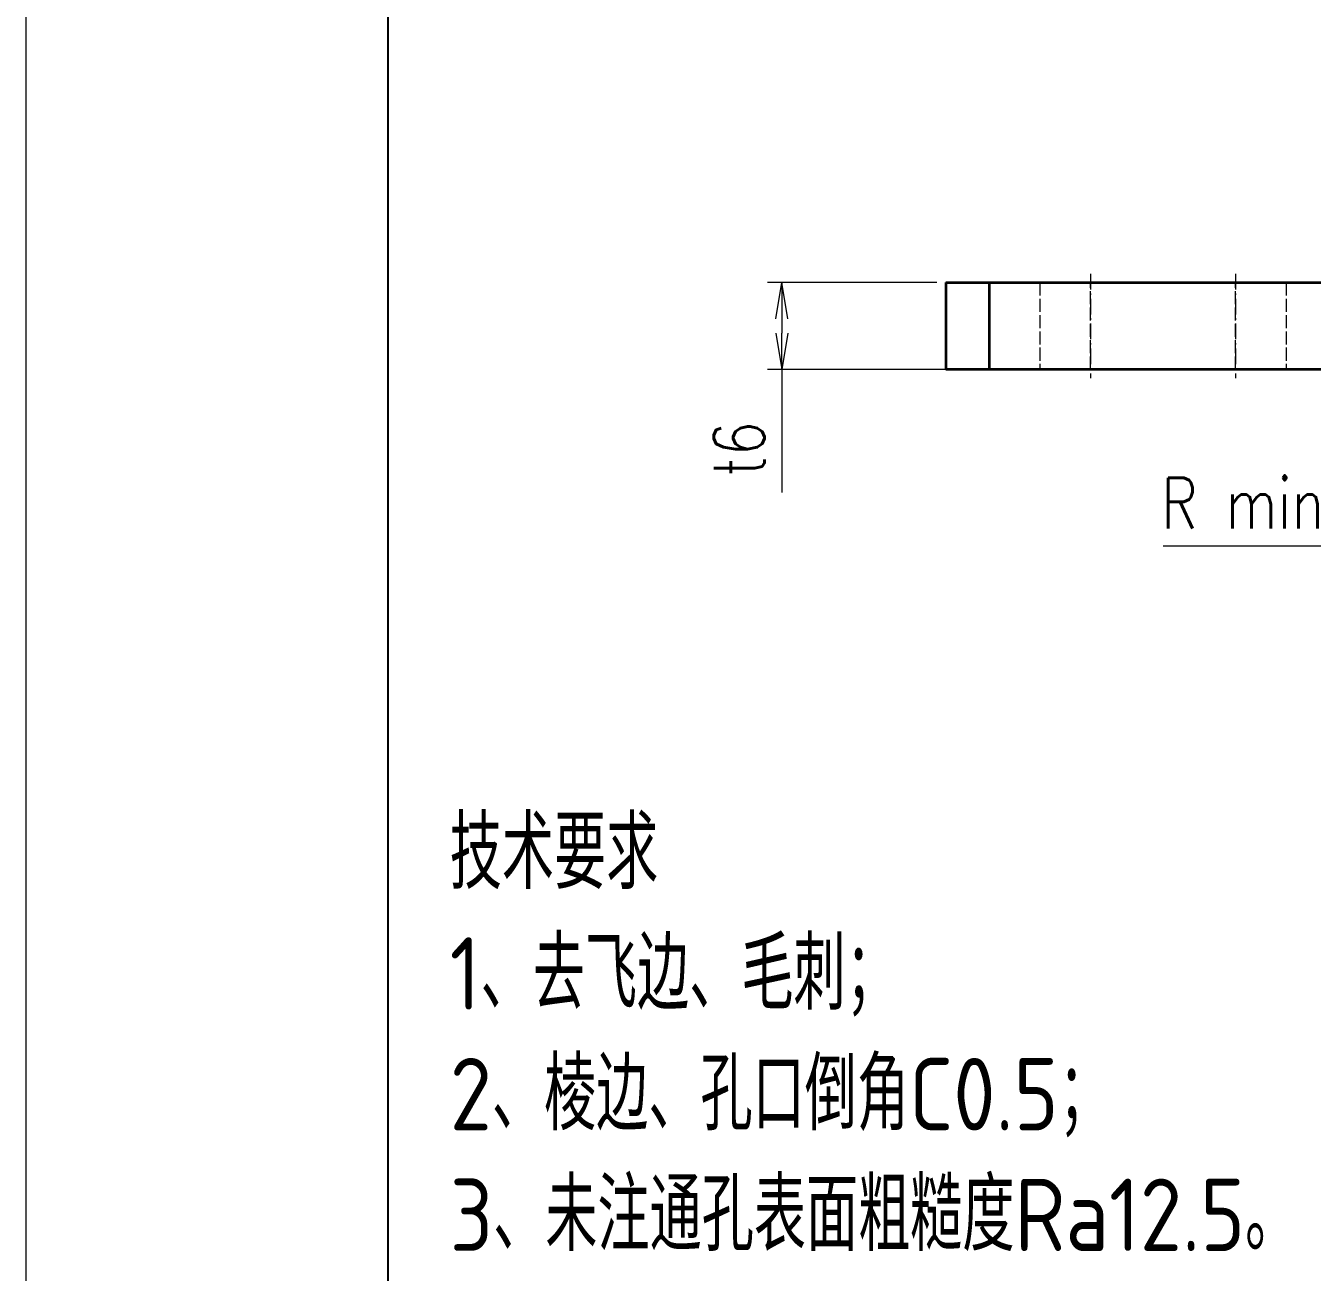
# Model space of a CAD drawing. Header units: millimetres. Extents: x -135448 to 104182, y -50696 to 70200.
# Drawn here: x -135447.8 to -135359, y 69257.2 to 69343.3 of the extents above; entities that cross this region are included whole.
import ezdxf

# ---------------------------------------------------------------- set-up
doc = ezdxf.new("R2010")
doc.units = ezdxf.units.MM
doc.header["$LTSCALE"] = 0.5
for name, pattern in [('AM_ISO02W050x2', [3.75, 3, -0.75]), ('AM_ISO08W050x2', [9, 6, -0.75, 1.5, -0.75]), ('DASHDOT', [18.5, 12, -3, 0.5, -3]), ('DASHED', [15, 12, -3])]:
    doc.linetypes.add(name, pattern=pattern)
for name, color, linetype, lineweight in [('中心线', 2, 'AM_ISO08W050x2', 18), ('图框', 7, 'Continuous', 18), ('标注线', 3, 'Continuous', 18), ('虚线', 1, 'AM_ISO02W050x2', 18)]:
    doc.layers.add(name, color=color, linetype=linetype, lineweight=lineweight)
doc.layers.add('图\\M+19E79\\M+195B6\\M+18E9A', color=7, linetype='Continuous')
doc.layers.add('打印-禁用', color=7, linetype='Continuous', lineweight=15, plot=False)
doc.styles.add('DIM', font='romans.shx', dxfattribs={"width": 0.8, "bigfont": 'bigfont.shx'})
doc.styles.add('机械长仿宋', font='gbenor.shx', dxfattribs={"height": 1, "bigfont": 'gbcbig.shx'})
doc.dimstyles.new('DEH 1-1$0', dxfattribs={"dimtxt": 3.5, "dimasz": 2.5, "dimexe": 1, "dimexo": 0.625, "dimgap": 1.2, "dimtad": 1, "dimzin": 9, "dimdsep": 46, "dimtxsty": 'DIM', "dimblk": 'OPEN', "dimcen": 0, "dimclrd": 8, "dimclre": 8, "dimclrt": 2, "dimazin": 2, "dimtfac": 0.5, "dimtmove": 0, "dimatfit": 3, "dimldrblk": 'OPEN', "dimfxl": 0, "dimtolj": 2, "dimlwd": 18, "dimlwe": 18, "dimarcsym": 0})
doc.dimstyles.new('DEH 1-1$4', dxfattribs={"dimtxt": 3.5, "dimasz": 2.5, "dimexe": 1, "dimexo": 0.625, "dimgap": 1.2, "dimtad": 1, "dimtoh": 1, "dimdsep": 46, "dimtxsty": 'DIM', "dimblk": 'OPEN', "dimcen": 0, "dimclrd": 8, "dimclre": 8, "dimclrt": 2, "dimazin": 2, "dimtfac": 0.5, "dimtofl": 0, "dimtmove": 0, "dimatfit": 3, "dimldrblk": 'OPEN', "dimfxl": 0, "dimtolj": 2, "dimlwd": 18, "dimlwe": 18, "dimarcsym": 0})

# ---------------------------------------------------------------- blocks, each defined once
blk = doc.blocks.new('GZDEH零件A4图框V01版')
at = {"layer": '图\\M+19E79\\M+195B6\\M+18E9A', "linetype": 'Continuous'}
blk.add_line((25, 292), (25, 13.5), dxfattribs=at)
at = {"layer": '打印-禁用', "linetype": 'Continuous'}
blk.add_line((0, 297), (0, 0), dxfattribs=at)
blk = doc.blocks.new('DEH A4')
at = {"layer": '图框'}
blk.add_blockref('GZDEH零件A4图框V01版', (0, 0), dxfattribs=at)
blk = doc.blocks.new('_Open')
at = {"color": 0, "linetype": 'ByBlock', "lineweight": -2}
for p, q in [((-1, 0.167), (0, 0)), ((-1, -0.167), (0, 0)), ((0, 0), (-1, 0))]:
    blk.add_line(p, q, dxfattribs=at)
blk = doc.blocks.new('*D36')
at = {"layer": 'Defpoints', "color": 0, "transparency": 16777216}
for p in [(-135384.281, 69325.566), (-135395.597, 69319.566), (-135382.987, 69319.566)]:
    blk.add_point(p, dxfattribs=at)
at = {"layer": '标注线', "color": 8, "lineweight": 18, "transparency": 16777216}
for p, q in [((-135384.906, 69325.566), (-135396.597, 69325.566)), ((-135395.597, 69323.066), (-135395.597, 69322.066)), ((-135383.612, 69319.566), (-135396.597, 69319.566)), ((-135395.597, 69319.566), (-135395.597, 69311.066))]:
    blk.add_line(p, q, dxfattribs=at)
at = {"layer": '标注线', "color": 8, "lineweight": 18, "transparency": 16777216, "xscale": 2.5, "yscale": 2.5, "zscale": 2.5}
for p, rotation in [((-135395.597, 69325.566), 90), ((-135395.597, 69319.566), 270)]:
    blk.add_blockref('_Open', p, dxfattribs=dict(at, rotation=rotation))
at = {"layer": '标注线', "color": 2, "transparency": 16777216, "insert": (-135398.547, 69314.066), "char_height": 3.5, "attachment_point": 5, "rotation": 90, "style": 'DIM'}
blk.add_mtext('\\A2;t6', dxfattribs=at)
blk = doc.blocks.new('*D37')
at = {"layer": 'Defpoints', "color": 0, "transparency": 16777216}
for p in [(-135345.094, 69318.62), (-135347.281, 69316.566)]:
    blk.add_point(p, dxfattribs=at)
at = {"layer": '标注线', "color": 8, "lineweight": 18, "transparency": 16777216}
for p, q in [((-135357.06, 69307.38), (-135346.916, 69316.908)), ((-135369.273, 69307.38), (-135357.06, 69307.38))]:
    blk.add_line(p, q, dxfattribs=at)
at = {"layer": '标注线', "color": 8, "lineweight": 18, "transparency": 16777216, "xscale": 2.5, "yscale": 2.5, "zscale": 2.5, "rotation": 43.20867684238384}
blk.add_blockref('_Open', (-135345.094, 69318.62), dxfattribs=at)
at = {"layer": '标注线', "color": 2, "transparency": 16777216, "insert": (-135363.766, 69310.33), "char_height": 3.5, "attachment_point": 5, "style": 'DIM'}
blk.add_mtext('\\A2;{\\Fromans,bigfont|c134;R min}', dxfattribs=at)

msp = doc.modelspace()

# ---------------------------------------------------------------- linework, layer by layer
at = {"color": 7, "lineweight": 35, "ltscale": 0.15}
for p, q in [((-135384.281, 69325.566), (-135384.281, 69319.566)), ((-135381.281, 69325.566), (-135381.281, 69319.566))]:
    msp.add_line(p, q, dxfattribs=at)
at = {"color": 7, "lineweight": 35, "ltscale": 0.075}
for p, q in [((-135384.281, 69325.566), (-135381.281, 69325.566)), ((-135381.281, 69319.566), (-135384.281, 69319.566))]:
    msp.add_line(p, q, dxfattribs=at)
at = {"color": 7, "lineweight": 35}
for p, q in [((-135381.281, 69325.566), (-135347.281, 69325.566)), ((-135347.281, 69319.566), (-135381.281, 69319.566))]:
    msp.add_line(p, q, dxfattribs=at)
at = {"layer": '中心线', "linetype": 'DASHDOT', "lineweight": 13, "ltscale": 0.180015}
for p, q in [((-135374.281, 69326.166), (-135374.281, 69318.965)), ((-135364.281, 69326.166), (-135364.281, 69318.965))]:
    msp.add_line(p, q, dxfattribs=at)
at = {"layer": '虚线', "color": 1, "linetype": 'DASHED', "lineweight": 13, "ltscale": 0.15}
for p, q in [((-135381.281, 69325.566), (-135381.281, 69319.566)), ((-135377.781, 69325.566), (-135377.781, 69319.566)), ((-135377.781, 69325.566), (-135377.781, 69319.566)), ((-135374.281, 69319.566), (-135374.281, 69325.566)), ((-135374.281, 69319.566), (-135374.281, 69325.566)), ((-135374.281, 69319.566), (-135374.281, 69325.566)), ((-135374.281, 69319.566), (-135374.281, 69325.566)), ((-135364.281, 69319.566), (-135364.281, 69325.566)), ((-135364.281, 69319.566), (-135364.281, 69325.566)), ((-135364.281, 69319.566), (-135364.281, 69325.566)), ((-135364.281, 69319.566), (-135364.281, 69325.566)), ((-135360.781, 69325.566), (-135360.781, 69319.566)), ((-135360.781, 69325.566), (-135360.781, 69319.566))]:
    msp.add_line(p, q, dxfattribs=at)

# ---------------------------------------------------------------- block references
at = {"layer": '图框'}
msp.add_blockref('DEH A4', (-135447.807, 69196.548), dxfattribs=at)

# ---------------------------------------------------------------- texts
at = {"layer": '标注线', "color": 2, "insert": (-135418.53, 69258.673), "char_height": 5, "width": 114.82461, "attachment_point": 7, "style": '机械长仿宋'}
msp.add_mtext('\\A2;技术要求\\P1、去飞边、毛刺；\\P2、棱边、孔口倒角C0.5；\\P3、未注通孔表面粗糙度Ra12.5。', dxfattribs=at)

# ---------------------------------------------------------------- dimensions: what is measured, and where the dimension line sits
at = {"layer": '标注线'}
dim = msp.add_linear_dim(base=(-135395.597, 69319.566), p1=(-135384.281, 69325.566), p2=(-135382.987, 69319.566), angle=90, dimstyle='DEH 1-1$0', override={"dimpost": 't<>'}, dxfattribs=at)
dim.commit()
dim.dimension.update_dxf_attribs({"geometry": '*D36', "text_midpoint": (-135398.547, 69314.066)})
dim = msp.add_radius_dim(center=(-135347.281, 69316.566), mpoint=(-135345.094, 69318.62), text='{\\Fromans,bigfont|c134;R min}', dimstyle='DEH 1-1$4', override={"dimtmove": 1}, dxfattribs=at)
dim.commit()
dim.dimension.update_dxf_attribs({"geometry": '*D37', "text_midpoint": (-135357.06, 69307.38), "dimtype": 164})

doc.saveas('drawing.dxf')
